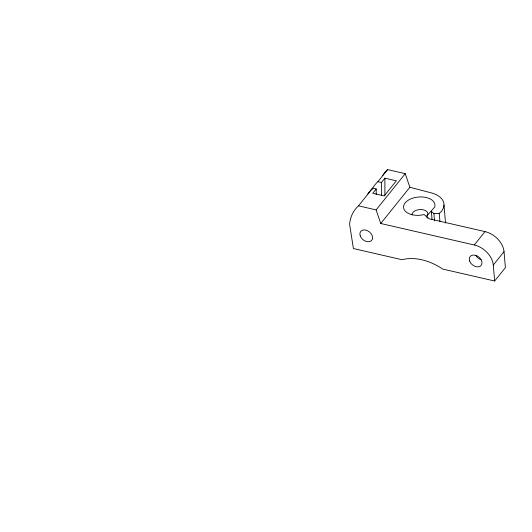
<?xml version="1.0" encoding="UTF-8"?>
<svg xmlns="http://www.w3.org/2000/svg" width="532" height="532" viewBox="0 0 532 532"><rect width="100%" height="100%" fill="white"/><g stroke="black" fill="none" stroke-linecap="round" stroke-linejoin="round"><path stroke-width="0.8" d="M427.209 218.24L426.997 215.766L434.684 207.048A15.761 9.15 -4.9 0 0 420.938 196.933A15.761 9.15 -4.9 0 0 403.535 206.855A15.761 9.15 -4.9 0 0 420.313 215.247L424.077 214.589L429.231 218.792L485.018 231.613A19.704 14.032 38.8 0 1 504.03 251.649L505.4 267.629L494.66 281.009L442.637 269.052A48.379 34.447 38.8 0 0 401.999 259.716L353.408 248.544L349.591 224.165A51.631 36.768 38.8 0 1 358.488 205.844L372.699 188.155L376.224 188.966L376.23 194.672M371.788 189.804A51.631 36.768 38.8 0 1 377.893 181.685L387.595 169.602L405.244 173.658L409.866 187.251L432.024 193.063A24.791 14.397 -4.9 0 1 440.443 212.401L439.239 213.345L433.893 213.518L431.246 211.377M376.224 188.966L372.759 193.282L384.23 195.916L396.36 180.814L384.889 178.18L381.424 182.496L381.437 195.53M494.66 281.009L493.29 265.022A19.704 14.032 38.8 0 0 474.271 244.986L380.759 223.5L376.131 209.901L405.244 173.658M380.759 223.493L409.866 187.251M474.271 244.986L485.018 231.613M493.29 265.022L504.03 251.649M377.893 181.685L381.424 182.496M358.488 205.844L376.131 209.901M443.987 205.02L445.53 223.054M439.239 213.345L439.937 221.545M433.893 213.518L434.524 220.9M431.366 211.47L432.07 219.663M384.889 178.18L384.902 195.291M367.672 194.266A51.631 36.768 38.8 0 1 372.699 188.155M382.575 175.713A51.631 36.768 38.8 0 1 387.595 169.602M481.127 259.669A7.096 5.054 38.8 0 1 475.934 255.679M426.997 215.766A7.88 4.575 -4.9 0 0 426.471 211.217L425.115 210.393A7.88 4.575 -4.9 0 0 416.45 210.226A7.88 4.575 -4.9 0 0 412.094 214.895M469.636 261.052A7.096 5.054 38.8 0 0 480.482 266.073A7.096 5.054 38.8 0 0 476.812 255.792A7.096 5.054 38.8 0 0 469.636 261.052M360.244 235.909A7.096 5.054 38.8 0 0 371.09 240.93A7.096 5.054 38.8 0 0 367.419 230.649A7.096 5.054 38.8 0 0 360.244 235.909"/></g></svg>
